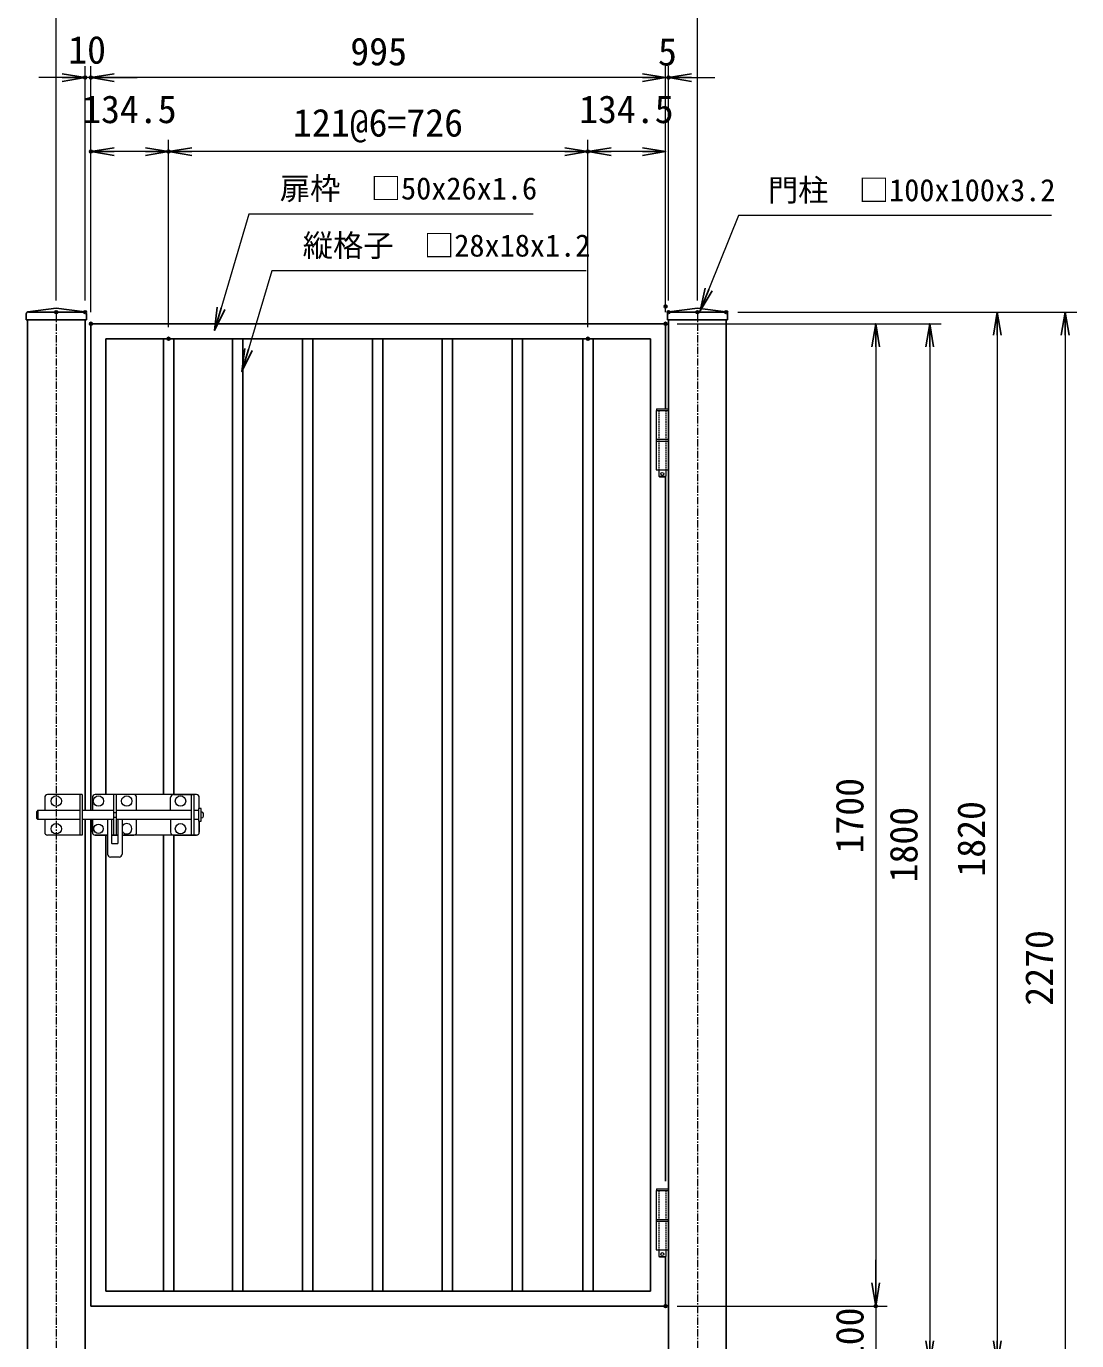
# Model space of a CAD drawing. Units: millimetres, scale not verified. Extents: x -4200 to 4200, y -2970 to 2970.
# Drawn here: x -2531 to -712, y -483 to 1792 of the extents above; entities that cross this region are included whole.
import ezdxf
from ezdxf.enums import TextEntityAlignment as Align

# ---------------------------------------------------------------- set-up
doc = ezdxf.new("R2010")
doc.units = ezdxf.units.MM
doc.header["$LTSCALE"] = 10
doc.header["$PDMODE"] = 32
doc.header["$PDSIZE"] = 5
doc.linetypes.add('USER1', pattern=[2, 1.25, -0.25, 0.25, -0.25])
doc.linetypes.add('USER3', pattern=[0.375, 0.25, -0.125])
for name, color, linetype, lineweight in [('0-2_D-STR1', 1, 'Continuous', 25), ('0-4_D-STR-DIM', 7, 'Continuous', 13), ('0-7_D-BMK', 2, 'USER1', 13), ('0-8_D-STR3', 3, 'Continuous', 13), ('0-B_D-STR-TXT', 7, 'Continuous', 13)]:
    doc.layers.add(name, color=color, linetype=linetype, lineweight=lineweight)
doc.layers.add('0-5_0', color=7, linetype='Continuous')
doc.layers.add('0-6_DEFPOINTS', color=7, linetype='Continuous')
doc.styles.add('ＭＳ ゴシック', font='')
doc.styles.get('ＭＳ ゴシック').set_extended_font_data('MS Gothic')

# ---------------------------------------------------------------- blocks, each defined once
blk = doc.blocks.new('_Open')
at = {"layer": '0-5_0'}
blk.add_line((-10, 1.667), (0, 0), dxfattribs=at)
blk.add_lwpolyline([(-10, -1.667), (0, 0), (-10, 0)], dxfattribs=at)

msp = doc.modelspace()

# ---------------------------------------------------------------- linework, layer by layer
at = {"layer": '0-2_D-STR1'}
for p, q in [((-2527.97, 1297.79), (-2478.74, 1304.42)), ((-2526.74, 1297.42), (-2430.74, 1297.42)), ((-2478.74, 1304.42), (-2429.52, 1297.79)), ((-1417.97, 1297.79), (-1368.74, 1304.42)), ((-1416.74, 1297.42), (-1320.74, 1297.42)), ((-1368.74, 1304.42), (-1319.52, 1297.79)), ((-2530.74, 1294.62), (-2530.74, 1284.42)), ((-2530.74, 1284.42), (-2426.74, 1284.42)), ((-2529.14, 1284.42), (-2529.14, 1284.42)), ((-2528.74, 1284.42), (-2528.74, -972.58)), ((-2428.74, 1284.42), (-2428.74, 435.42)), ((-2428.34, 1284.42), (-2428.34, 1284.42)), ((-2426.74, 1294.62), (-2426.74, 1284.42)), ((-2418.74, 1277.42), (-1423.74, 1277.42)), ((-2418.74, 1277.42), (-2418.74, 435.42)), ((-1423.74, 1277.42), (-1423.74, 1130.42)), ((-1420.74, 1294.62), (-1420.74, 1284.42)), ((-1420.74, 1284.42), (-1316.74, 1284.42)), ((-1418.74, 1284.42), (-1418.74, -972.58)), ((-1318.74, 1284.42), (-1318.74, -972.58)), ((-1316.74, 1294.62), (-1316.74, 1284.42)), ((-2392.74, 1251.42), (-1449.74, 1251.42)), ((-2392.74, 1251.42), (-2392.74, 462.42)), ((-2293.24, 1251.42), (-2293.24, 462.42)), ((-2275.24, 1251.42), (-2275.24, 462.42)), ((-2173.49, 1251.42), (-2173.49, -396.58)), ((-2155.49, 1251.42), (-2155.49, -396.58)), ((-2052.49, 1251.42), (-2052.49, -396.58)), ((-2034.49, 1251.42), (-2034.49, -396.58)), ((-1931.49, 1251.42), (-1931.49, -396.58)), ((-1913.49, 1251.42), (-1913.49, -396.58)), ((-1810.49, 1251.42), (-1810.49, -396.58)), ((-1792.49, 1251.42), (-1792.49, -396.58)), ((-1689.49, 1251.42), (-1689.49, -396.58)), ((-1671.49, 1251.42), (-1671.49, -396.58)), ((-1567.24, 1251.42), (-1567.24, -396.58)), ((-1549.24, 1251.42), (-1549.24, -396.58)), ((-1449.74, 1251.42), (-1449.74, -396.58)), ((-1423.74, 1013.42), (-1423.74, -206.58)), ((-2428.74, 419.42), (-2428.74, -972.58)), ((-2418.74, 419.42), (-2418.74, -422.58)), ((-2392.74, 392.42), (-2392.74, -396.58)), ((-2293.24, 392.42), (-2293.24, -396.58)), ((-2275.24, 392.42), (-2275.24, -396.58)), ((-1423.74, -336.58), (-1423.74, -422.58)), ((-2392.74, -396.58), (-1449.74, -396.58)), ((-2418.74, -422.58), (-1423.74, -422.58))]:
    msp.add_line(p, q, dxfattribs=at)
for centre, start, end in [((-2527.54, 1294.62), 97.6668, 180), ((-2429.94, 1294.62), 0, 82.3332), ((-1417.54, 1294.62), 97.6668, 180), ((-1319.94, 1294.62), 0, 82.3332)]:
    msp.add_arc(centre, 3.2, start, end, dxfattribs=at)
at = {"layer": '0-4_D-STR-DIM'}
for p, q in [((-2478.74, 1317.42), (-2478.74, 1836.1)), ((-1368.74, 1317.42), (-1368.74, 1836.1)), ((-2428.74, 1317.42), (-2428.74, 1723.42)), ((-2418.74, 1297.42), (-2418.74, 1723.42)), ((-2418.74, 1297.42), (-2418.74, 1723.42)), ((-1423.74, 1327.42), (-1423.74, 1723.42)), ((-1423.74, 1297.42), (-1423.74, 1723.42)), ((-1418.74, 1317.42), (-1418.74, 1723.42)), ((-2468.74, 1703.42), (-2508.74, 1703.42)), ((-2418.74, 1703.42), (-2428.74, 1703.42)), ((-1463.74, 1703.42), (-2378.74, 1703.42)), ((-2378.74, 1703.42), (-2338.74, 1703.42)), ((-1463.74, 1703.42), (-1503.74, 1703.42)), ((-1423.74, 1703.42), (-1418.74, 1703.42)), ((-1378.74, 1703.42), (-1338.74, 1703.42)), ((-2418.74, 1297.42), (-2418.74, 1595.44)), ((-2284.24, 1271.42), (-2284.24, 1595.44)), ((-2284.24, 1271.42), (-2284.24, 1595.44)), ((-1558.24, 1271.42), (-1558.24, 1595.44)), ((-1558.24, 1271.42), (-1558.24, 1595.44)), ((-1423.74, 1297.42), (-1423.74, 1595.44)), ((-2324.24, 1575.44), (-2378.74, 1575.44)), ((-1598.24, 1575.44), (-2244.24, 1575.44)), ((-1463.74, 1575.44), (-1518.24, 1575.44)), ((-1298.74, 1297.42), (-829.46, 1297.42)), ((-1298.74, 1297.42), (-711.9, 1297.42)), ((-1403.74, 1277.42), (-946.48, 1277.42)), ((-1403.74, 1277.42), (-1039.99, 1277.42)), ((-849.46, 1257.42), (-849.46, -482.58)), ((-731.9, 1257.42), (-731.9, -932.58)), ((-1059.99, 1237.42), (-1059.99, -382.58)), ((-966.48, 1237.42), (-966.48, -482.58)), ((-1059.99, -382.58), (-1059.99, -342.58)), ((-1403.74, -422.58), (-1039.99, -422.58)), ((-1403.74, -422.58), (-1039.99, -422.58)), ((-1059.99, -422.58), (-1059.99, -522.58))]:
    msp.add_line(p, q, dxfattribs=at)
at = {"layer": '0-6_DEFPOINTS'}
for p in [(-2428.74, 1703.42), (-2418.74, 1703.42), (-1418.74, 1703.42), (-2418.74, 1575.44), (-2284.24, 1575.44), (-1558.24, 1575.44), (-2478.74, 1297.42), (-2428.74, 1297.42), (-1423.74, 1307.42), (-1418.74, 1297.42), (-1368.74, 1297.42), (-1318.74, 1297.42), (-2418.74, 1277.42), (-2418.74, 1277.42), (-1423.74, 1277.42), (-1423.74, 1277.42), (-1423.74, 1277.42), (-2284.24, 1251.42), (-1558.24, 1251.42), (-1423.74, -422.58), (-1059.99, -422.58)]:
    msp.add_point(p, dxfattribs=at)
at = {"layer": '0-7_D-BMK'}
for p, q in [((-2478.74, 1297.42), (-2478.74, -985.58)), ((-1368.74, 1297.42), (-1368.74, -985.58))]:
    msp.add_line(p, q, dxfattribs=at)
at = {"layer": '0-8_D-STR3'}
for p, q in [((-1439.91, 1127.42), (-1439.91, 1024.42)), ((-1439.91, 1127.42), (-1418.74, 1127.42)), ((-1439.44, 1129.42), (-1438.44, 1130.42)), ((-1439.44, 1129.42), (-1439.44, 1127.42)), ((-1438.44, 1130.42), (-1420.44, 1130.42)), ((-1419.44, 1129.42), (-1419.44, 1127.42)), ((-1418.74, 1127.42), (-1418.74, 1024.42)), ((-1439.91, 1077.42), (-1418.74, 1077.42)), ((-1439.91, 1074.42), (-1418.74, 1074.42)), ((-1439.91, 1024.42), (-1418.74, 1024.42)), ((-1435.44, 1024.42), (-1435.44, 1013.42)), ((-1423.44, 1024.42), (-1423.44, 1013.42)), ((-1435.44, 1013.42), (-1434.44, 1012.42)), ((-1435.44, 1013.42), (-1423.44, 1013.42)), ((-1434.44, 1012.42), (-1424.44, 1012.42)), ((-1424.44, 1012.42), (-1423.44, 1013.42)), ((-2498.74, 457.42), (-2498.74, 435.42)), ((-2433.74, 462.42), (-2493.74, 462.42)), ((-2438.24, 462.42), (-2438.24, 392.42)), ((-2433.74, 462.42), (-2433.74, 392.42)), ((-2416.24, 457.42), (-2416.24, 435.42)), ((-2236.24, 462.42), (-2411.24, 462.42)), ((-2344.74, 462.42), (-2379.74, 462.42)), ((-2379.74, 462.42), (-2379.74, 392.42)), ((-2375.24, 462.42), (-2375.24, 392.42)), ((-2339.74, 435.42), (-2339.74, 457.42)), ((-2280.75, 435.42), (-2280.75, 457.42)), ((-2275.75, 462.42), (-2240.75, 462.42)), ((-2245.25, 462.42), (-2245.25, 392.42)), ((-2240.75, 462.42), (-2240.75, 392.42)), ((-2231.24, 438.42), (-2231.24, 457.42)), ((-2510.49, 435.42), (-2512.49, 433.42)), ((-2512.49, 421.42), (-2512.49, 433.42)), ((-2510.49, 435.42), (-2438.24, 435.42)), ((-2510.49, 435.42), (-2510.49, 419.42)), ((-2433.74, 435.42), (-2379.74, 435.42)), ((-2375.24, 435.42), (-2245.25, 435.42)), ((-2232.49, 438.42), (-2232.49, 416.42)), ((-2232.49, 435.42), (-2232.49, 419.42)), ((-2227.99, 422.17), (-2227.99, 432.67)), ((-2227.09, 432.67), (-2227.99, 432.67)), ((-2510.49, 419.42), (-2512.49, 421.42)), ((-2438.24, 419.42), (-2510.49, 419.42)), ((-2498.74, 419.42), (-2498.74, 397.42)), ((-2379.74, 419.42), (-2433.74, 419.42)), ((-2416.24, 419.42), (-2416.24, 397.42)), ((-2416.24, 397.42), (-2416.24, 419.42)), ((-2389.99, 419.42), (-2389.99, 359.42)), ((-2382.99, 419.42), (-2382.99, 378.42)), ((-2379.74, 431.42), (-2375.24, 431.42)), ((-2379.74, 423.42), (-2375.24, 423.42)), ((-2245.25, 419.42), (-2375.24, 419.42)), ((-2371.99, 419.42), (-2371.99, 378.42)), ((-2364.99, 419.42), (-2364.99, 359.42)), ((-2339.74, 397.42), (-2339.74, 419.42)), ((-2280.75, 419.42), (-2280.75, 397.42)), ((-2232.49, 416.42), (-2227.99, 416.42)), ((-2231.24, 397.42), (-2231.24, 416.42)), ((-2231.24, 416.42), (-2231.24, 397.42)), ((-2227.09, 422.17), (-2227.99, 422.17)), ((-2224.09, 425.17), (-2224.09, 429.67)), ((-2433.74, 392.42), (-2493.74, 392.42)), ((-2411.24, 392.42), (-2389.99, 392.42)), ((-2389.99, 392.42), (-2411.24, 392.42)), ((-2382.99, 392.42), (-2371.99, 392.42)), ((-2371.99, 392.42), (-2382.99, 392.42)), ((-2379.74, 392.42), (-2375.24, 392.42)), ((-2364.99, 392.42), (-2344.74, 392.42)), ((-2236.24, 392.42), (-2364.99, 392.42)), ((-2275.75, 392.42), (-2236.24, 392.42)), ((-2240.75, 392.42), (-2270.75, 392.42)), ((-2372.99, 377.42), (-2381.99, 377.42)), ((-2369.99, 354.42), (-2384.99, 354.42)), ((-1439.91, -222.58), (-1439.91, -325.58)), ((-1439.91, -222.58), (-1418.74, -222.58)), ((-1439.44, -220.58), (-1438.44, -219.58)), ((-1439.44, -220.58), (-1439.44, -222.58)), ((-1438.44, -219.58), (-1420.44, -219.58)), ((-1419.44, -220.58), (-1419.44, -222.58)), ((-1418.74, -222.58), (-1418.74, -325.58)), ((-1439.91, -272.58), (-1418.74, -272.58)), ((-1439.91, -275.58), (-1418.74, -275.58)), ((-1439.91, -325.58), (-1418.74, -325.58)), ((-1435.44, -325.58), (-1435.44, -336.58)), ((-1435.44, -336.58), (-1434.44, -337.58)), ((-1435.44, -336.58), (-1423.44, -336.58)), ((-1434.44, -337.58), (-1424.44, -337.58)), ((-1424.44, -337.58), (-1423.44, -336.58)), ((-1423.44, -325.58), (-1423.44, -336.58))]:
    msp.add_line(p, q, dxfattribs=at)
at = {"layer": '0-8_D-STR3', "linetype": 'USER3'}
for p, q in [((-1435.64, 1127.42), (-1435.64, 1024.42)), ((-1423.24, 1127.42), (-1423.24, 1024.42)), ((-1435.64, -222.58), (-1435.64, -325.58)), ((-1423.24, -222.58), (-1423.24, -325.58))]:
    msp.add_line(p, q, dxfattribs=at)
at = {"layer": '0-8_D-STR3'}
for points in [[(-1420.44, 1130.42), (-1419.44, 1129.42), (-1439.44, 1129.42)], [(-2240.75, 435.42), (-2232.49, 435.42), (-2232.49, 419.42), (-2240.75, 419.42)], [(-2227.99, 416.42), (-2227.99, 438.42), (-2232.49, 438.42)], [(-1420.44, -219.58), (-1419.44, -220.58), (-1439.44, -220.58)]]:
    msp.add_lwpolyline(points, dxfattribs=at)
for centre, radius in [((-1429.44, 1017.42), 2.5), ((-2478.74, 451.42), 9), ((-2405.74, 451.42), 9), ((-2356.74, 451.42), 9), ((-2263.75, 451.42), 9), ((-2478.74, 403.42), 9), ((-2405.74, 403.42), 8), ((-2263.75, 403.42), 9), ((-1429.44, -332.58), 2.5)]:
    msp.add_circle(centre, radius, dxfattribs=at)
for centre, radius, start, end in [((-2493.74, 457.42), 5, 90, 180), ((-2411.24, 457.42), 5, 90, 180), ((-2344.74, 457.42), 5, 0, 90), ((-2275.75, 457.42), 5, 90, 180), ((-2236.24, 457.42), 5, 0, 90), ((-2227.09, 429.67), 3, 0, 90), ((-2356.74, 403.42), 9, 203.55646, 156.44354), ((-2227.09, 425.17), 3, 270, 0), ((-2493.74, 397.42), 5, 180, 270), ((-2411.24, 397.42), 5, 180, 270), ((-2411.24, 397.42), 5, 180, 270), ((-2344.74, 397.42), 5, 270, 0), ((-2275.75, 397.42), 5, 180, 270), ((-2236.24, 397.42), 5, 270, 0), ((-2236.24, 397.42), 5, 270, 0), ((-2381.99, 378.42), 1, 180, 270), ((-2372.99, 378.42), 1, 270, 0), ((-2384.99, 359.42), 5, 180, 270), ((-2369.99, 359.42), 5, 270, 0)]:
    msp.add_arc(centre, radius, start, end, dxfattribs=at)
at = {"layer": '0-B_D-STR-TXT'}
for points in [[(-1652.85, 1467.01), (-2145.4, 1467.01), (-2204.34, 1267.65)], [(-755.81, 1464.6), (-1297.7, 1464.6), (-1363.26, 1301.42)], [(-1561.18, 1369.02), (-2105.71, 1369.02), (-2156.74, 1196.41)]]:
    msp.add_lwpolyline(points, dxfattribs=at)

# ---------------------------------------------------------------- block references
at = {"layer": '0-4_D-STR-DIM', "xscale": 4, "yscale": 4}
for p in [(-2428.74, 1703.42), (-1423.74, 1703.42), (-1423.74, 1703.42), (-2284.24, 1575.44), (-1558.24, 1575.44), (-1423.74, 1575.44)]:
    msp.add_blockref('_Open', p, dxfattribs=at)
for p, rotation in [((-2418.74, 1703.42), 180), ((-2418.74, 1703.42), 180), ((-1418.74, 1703.42), 180), ((-2418.74, 1575.44), 180), ((-2284.24, 1575.44), 180), ((-1558.24, 1575.44), 180), ((-849.46, 1297.42), 90), ((-731.9, 1297.42), 90), ((-1059.99, 1277.42), 90), ((-966.48, 1277.42), 90), ((-1059.99, -422.58), 270), ((-1059.99, -422.58), 270), ((-966.48, -522.58), 270), ((-849.46, -522.58), 270)]:
    msp.add_blockref('_Open', p, dxfattribs=dict(at, rotation=rotation))
at = {"layer": '0-B_D-STR-TXT', "xscale": 4, "yscale": 4}
for p, rotation in [((-1364.01, 1299.56), 248.11184), ((-2204.91, 1265.73), 253.52891), ((-2157.3, 1194.5), 253.52891)]:
    msp.add_blockref('_Open', p, dxfattribs=dict(at, rotation=rotation))

# ---------------------------------------------------------------- texts
at = {"layer": '0-4_D-STR-DIM', "style": 'ＭＳ ゴシック'}
for s, p in [('10', (-2458.14, 1713.03)), ('995', (-1969.72, 1710.17)), ('5', (-1436.97, 1709.77)), ('134.5', (-2433.99, 1610.19)), ('134.5', (-1573.49, 1610.19)), ('121@6=726', (-2068.87, 1586.88))]:
    msp.add_text(s, height=48.09, dxfattribs=at).set_placement(p, align=Align.BOTTOM_LEFT)
for s, p in [('1700', (-1066.74, 360.52)), ('1800', (-973.23, 310.52)), ('1820', (-856.21, 320.52)), ('2270', (-738.65, 97.17)), ('100', (-1066.64, -523.23))]:
    msp.add_text(s, height=48.09, rotation=90, dxfattribs=at).set_placement(p, align=Align.BOTTOM_LEFT)
at = {"layer": '0-B_D-STR-TXT', "style": 'ＭＳ ゴシック'}
for s, p in [('扉枠\u3000□50x26x1.6', (-2091.84, 1480.88)), ('門柱\u3000□100x100x3.2', (-1246.78, 1477.87)), ('縦格子\u3000□28x18x1.2', (-2052.14, 1382.08))]:
    msp.add_text(s, height=38.49, dxfattribs=at).set_placement(p, align=Align.BOTTOM_LEFT)

doc.saveas('drawing.dxf')
